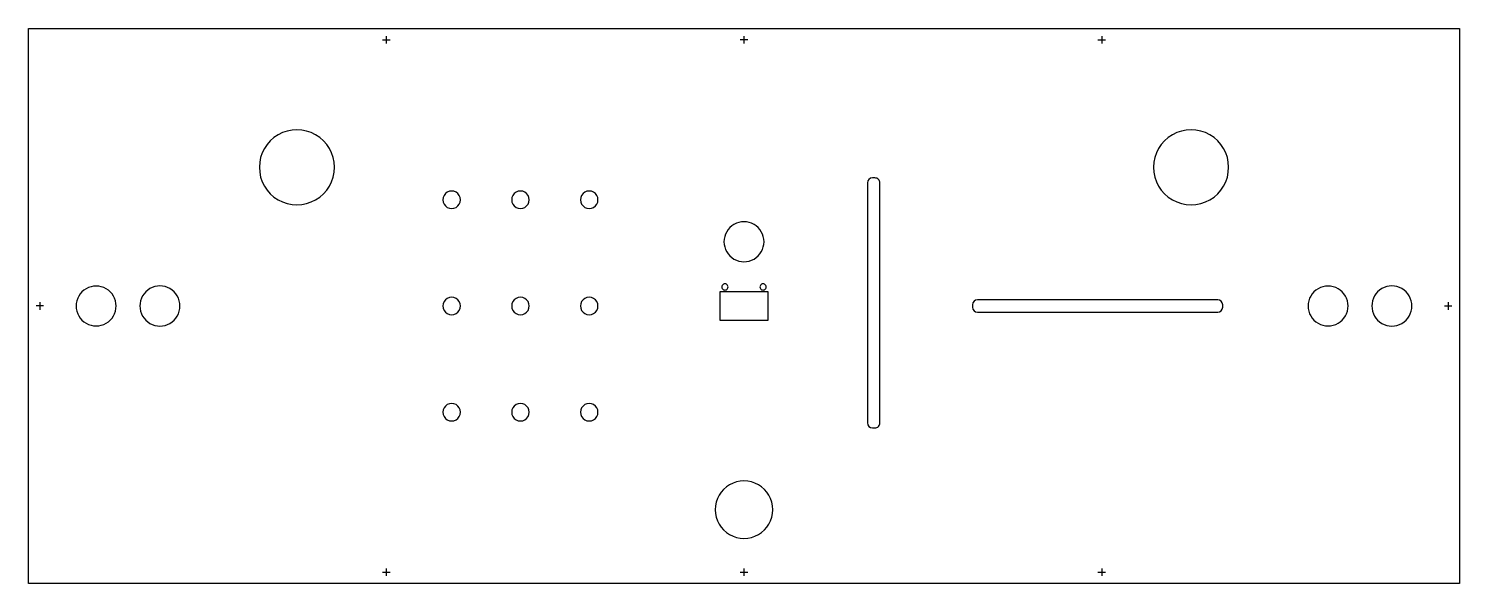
# Model space of a CAD drawing. Extents: x 19 to 591, y 160 to 382.
import ezdxf

# ---------------------------------------------------------------- set-up
doc = ezdxf.new("R2010")
doc.units = 0
doc.layers.get('0').update_dxf_attribs({"linetype": 'CONTINUOUS'})

msp = doc.modelspace()

# ---------------------------------------------------------------- linework, layer by layer
at = {"color": 3}
msp.add_lwpolyline([(19.292359, 382.385597), (591.292368, 382.385597), (591.292368, 160.385576), (19.292359, 160.385576)], close=True, dxfattribs=at)
at = {"color": 1}
for points in [[(160.792345, 377.885591), (163.79235, 377.885591)], [(162.292348, 379.385593), (162.292348, 376.385588)], [(306.792365, 377.885591), (303.792361, 377.885591)], [(305.292363, 379.385593), (305.292363, 376.385588)], [(446.79235, 377.885538), (449.792355, 377.885538)], [(448.292352, 379.385513), (448.292352, 376.385535)], [(25.292368, 271.385588), (22.292364, 271.385588)], [(23.792366, 272.88559), (23.792366, 269.885584)], [(585.292359, 271.385588), (588.292363, 271.385588)], [(586.792361, 272.88559), (586.792361, 269.885584)], [(162.292348, 166.402677), (162.292348, 163.402672)], [(305.292363, 166.385585), (305.292363, 163.38558)], [(448.292352, 166.39855), (448.292352, 163.398545)], [(160.792345, 164.902675), (163.79235, 164.902675)], [(160.792345, 164.902675), (163.79235, 164.902675)], [(303.792361, 164.885583), (306.792365, 164.885583)], [(446.79235, 164.898547), (449.792355, 164.898547)]]:
    msp.add_lwpolyline(points, dxfattribs=at)
at = {"color": 5}
for points in [[(141.542347, 326.885592)], [(499.042346, 326.885592)], [(191.917346, 313.885582)], [(219.417344, 313.885582)], [(246.917342, 313.885582)], [(313.292358, 297.091578)], [(295.66198, 277.091592), (295.66198, 265.679582), (314.922747, 265.679582), (314.922747, 277.091592)], [(298.922361, 279.005588)], [(314.162361, 279.005588)], [(54.292368, 271.385588)], [(79.792354, 271.385588)], [(191.917346, 271.385588)], [(219.417344, 271.385588)], [(246.917342, 271.385588)], [(398.66234, 268.885592)], [(546.792358, 271.385588)], [(572.292348, 271.385588)], [(191.917346, 228.885592)], [(219.417344, 228.885592)], [(246.917342, 228.885592)], [(356.662329, 222.633488)], [(316.792345, 189.885586)]]:
    msp.add_lwpolyline(points, close=True, dxfattribs=at)
for points in [[(357.662321, 322.633501), (356.662329, 322.633501)], [(398.66234, 268.885592), (494.662328, 268.885592)], [(356.662329, 222.633488), (357.662321, 222.633488)]]:
    msp.add_lwpolyline(points, dxfattribs=at)
for points in [[(119.039418, 339.884438), (114.396912, 337.202688), (111.538723, 332.246994), (111.542354, 326.885592)], [(134.045282, 339.884438), (129.402776, 342.566187), (123.681924, 342.566187), (119.039418, 339.884438)], [(141.542347, 326.885592), (141.545977, 332.246994), (138.687789, 337.202688), (134.045282, 339.884438)], [(476.5392, 339.885066), (471.896583, 337.203149), (469.038453, 332.247174), (469.042353, 326.885592)], [(491.545499, 339.885066), (486.902883, 342.566983), (481.181817, 342.566983), (476.5392, 339.885066)], [(499.042346, 326.885592), (499.046246, 332.247174), (496.188116, 337.203149), (491.545499, 339.885066)], [(111.542354, 326.885592), (111.538723, 321.52419), (114.396912, 316.568496), (119.039418, 313.886746)], [(134.045282, 313.886746), (138.687789, 316.568496), (141.545977, 321.52419), (141.542347, 326.885592)], [(469.042353, 326.885592), (469.038453, 321.52401), (471.896583, 316.568035), (476.5392, 313.886118)], [(491.545499, 313.886118), (496.188116, 316.568035), (499.046246, 321.52401), (499.042346, 326.885592)], [(356.662329, 322.633501), (355.55776, 322.633493), (354.662337, 321.738057), (354.662343, 320.633489)], [(354.662343, 320.633489), (354.662343, 320.633489), (354.662343, 224.6335), (354.662343, 224.6335)], [(359.076547, 322.047714), (358.701471, 322.42279), (358.192758, 322.633504), (357.662321, 322.633501)], [(359.662333, 320.633489), (359.662336, 321.163926), (359.451622, 321.672639), (359.076547, 322.047714)], [(359.662333, 224.6335), (359.662333, 224.6335), (359.662333, 320.633489), (359.662333, 320.633489)], [(186.667345, 316.916672), (185.584441, 316.291457), (184.917345, 315.136012), (184.917345, 313.885582)], [(190.167346, 316.916672), (189.084442, 317.541887), (187.750249, 317.541887), (186.667345, 316.916672)], [(191.917346, 313.885582), (191.917346, 315.136012), (191.25025, 316.291457), (190.167346, 316.916672)], [(214.167343, 316.916672), (213.084439, 316.291457), (212.417342, 315.136012), (212.417343, 313.885582)], [(217.667344, 316.916672), (216.58444, 317.541887), (215.250247, 317.541887), (214.167343, 316.916672)], [(219.417344, 313.885582), (219.417344, 315.136012), (218.750248, 316.291457), (217.667344, 316.916672)], [(241.664662, 316.924445), (240.58039, 316.297155), (239.914028, 315.13823), (239.917367, 313.885582)], [(245.170047, 316.924445), (244.085776, 317.551735), (242.748933, 317.551735), (241.664662, 316.924445)], [(246.917342, 313.885582), (246.920681, 315.13823), (246.254319, 316.297155), (245.170047, 316.924445)], [(119.039418, 313.886746), (123.681924, 311.204997), (129.402776, 311.204997), (134.045282, 313.886746)], [(184.917345, 313.885582), (184.917345, 312.635152), (185.584441, 311.479707), (186.667345, 310.854492)], [(186.667345, 310.854492), (187.750249, 310.229277), (189.084442, 310.229277), (190.167346, 310.854492)], [(190.167346, 310.854492), (191.25025, 311.479707), (191.917346, 312.635152), (191.917346, 313.885582)], [(212.417343, 313.885582), (212.417342, 312.635152), (213.084439, 311.479707), (214.167343, 310.854492)], [(214.167343, 310.854492), (215.250247, 310.229277), (216.58444, 310.229277), (217.667344, 310.854492)], [(217.667344, 310.854492), (218.750248, 311.479707), (219.417344, 312.635152), (219.417344, 313.885582)], [(239.917367, 313.885582), (239.914028, 312.632934), (240.58039, 311.474009), (241.664662, 310.846719)], [(241.664662, 310.846719), (242.748933, 310.21943), (244.085776, 310.21943), (245.170047, 310.846719)], [(245.170047, 310.846719), (246.254319, 311.474009), (246.920681, 312.632934), (246.917342, 313.885582)], [(476.5392, 313.886118), (481.181817, 311.204201), (486.902883, 311.204201), (491.545499, 313.886118)], [(301.292346, 304.019788), (298.817135, 302.590725), (297.292342, 299.949706), (297.292342, 297.091578)], [(309.292354, 304.019788), (306.817143, 305.448852), (303.767557, 305.448852), (301.292346, 304.019788)], [(313.292358, 297.091578), (313.292358, 299.949706), (311.767565, 302.590725), (309.292354, 304.019788)], [(297.292342, 297.091578), (297.292342, 294.233451), (298.817135, 291.592432), (301.292346, 290.163368)], [(309.292354, 290.163368), (311.767565, 291.592432), (313.292358, 294.233451), (313.292358, 297.091578)], [(301.292346, 290.163368), (303.767557, 288.734305), (306.817143, 288.734305), (309.292354, 290.163368)], [(298.298087, 280.090208), (297.910968, 280.314057), (297.433759, 280.314057), (297.04664, 280.090208)], [(313.538087, 280.090208), (313.150968, 280.314057), (312.673759, 280.314057), (312.28664, 280.090208)], [(42.292356, 278.313798), (39.817145, 276.884734), (38.292352, 274.243715), (38.292352, 271.385588)], [(50.292364, 278.313798), (47.817153, 279.742861), (44.767567, 279.742861), (42.292356, 278.313798)], [(54.292368, 271.385588), (54.292368, 274.243715), (52.767575, 276.884734), (50.292364, 278.313798)], [(67.789638, 278.321648), (65.313046, 276.890489), (63.788993, 274.245956), (63.792365, 271.385588)], [(75.795081, 278.321648), (73.318489, 279.752806), (70.266229, 279.752806), (67.789638, 278.321648)], [(79.792354, 271.385588), (79.795725, 274.245956), (78.271672, 276.890489), (75.795081, 278.321648)], [(190.167346, 274.416677), (189.084442, 275.041892), (187.750249, 275.041892), (186.667345, 274.416677)], [(217.667344, 274.416678), (216.58444, 275.041893), (215.250247, 275.041893), (214.167343, 274.416678)], [(245.170047, 274.42445), (244.085776, 275.05174), (242.748933, 275.05174), (241.664662, 274.42445)], [(297.04664, 280.090208), (296.659521, 279.86636), (296.421469, 279.452766), (296.422366, 279.005588)], [(296.422366, 279.005588), (296.421469, 278.558409), (296.659521, 278.144816), (297.04664, 277.920967)], [(297.04664, 277.920967), (297.433759, 277.697119), (297.910968, 277.697119), (298.298087, 277.920967)], [(298.922361, 279.005588), (298.923257, 279.452766), (298.685206, 279.86636), (298.298087, 280.090208)], [(298.298087, 277.920967), (298.685206, 278.144816), (298.923257, 278.558409), (298.922361, 279.005588)], [(312.28664, 280.090208), (311.899521, 279.86636), (311.661469, 279.452766), (311.662366, 279.005588)], [(311.662366, 279.005588), (311.661469, 278.558409), (311.899521, 278.144816), (312.28664, 277.920967)], [(312.28664, 277.920967), (312.673759, 277.697119), (313.150968, 277.697119), (313.538087, 277.920967)], [(314.162361, 279.005588), (314.163257, 279.452766), (313.925206, 279.86636), (313.538087, 280.090208)], [(313.538087, 277.920967), (313.925206, 278.144816), (314.163257, 278.558409), (314.162361, 279.005588)], [(534.792354, 278.313791), (532.317145, 276.884729), (530.792354, 274.243712), (530.792358, 271.385588)], [(542.792354, 278.313791), (540.317145, 279.742853), (537.267562, 279.742853), (534.792354, 278.313791)], [(546.792354, 271.385588), (546.792354, 274.243712), (545.267563, 276.884729), (542.792354, 278.313791)], [(560.289632, 278.321648), (557.81304, 276.890489), (556.288987, 274.245956), (556.292359, 271.385588)], [(568.295075, 278.321648), (565.818483, 279.752806), (562.766223, 279.752806), (560.289632, 278.321648)], [(572.292348, 271.385588), (572.295719, 274.245956), (570.771666, 276.890489), (568.295075, 278.321648)], [(38.292352, 271.385588), (38.292352, 268.52746), (39.817145, 265.886441), (42.292356, 264.457378)], [(50.292364, 264.457378), (52.767575, 265.886441), (54.292368, 268.52746), (54.292368, 271.385588)], [(63.792365, 271.385588), (63.789075, 268.525273), (65.313145, 265.880825), (67.789703, 264.449717)], [(75.795015, 264.449717), (78.271573, 265.880825), (79.795644, 268.525273), (79.792354, 271.385588)], [(186.667345, 274.416677), (185.584441, 273.791462), (184.917345, 272.636018), (184.917345, 271.385588)], [(184.917345, 271.385588), (184.917345, 270.135158), (185.584441, 268.979713), (186.667345, 268.354498)], [(191.917346, 271.385588), (191.917346, 272.636018), (191.25025, 273.791462), (190.167346, 274.416677)], [(190.167346, 268.354498), (191.25025, 268.979713), (191.917346, 270.135158), (191.917346, 271.385588)], [(214.167343, 274.416678), (213.084439, 273.791463), (212.417342, 272.636018), (212.417343, 271.385588)], [(212.417343, 271.385588), (212.417342, 270.135158), (213.084439, 268.979713), (214.167343, 268.354498)], [(219.417344, 271.385588), (219.417344, 272.636018), (218.750248, 273.791463), (217.667344, 274.416678)], [(217.667344, 268.354498), (218.750248, 268.979713), (219.417344, 270.135158), (219.417344, 271.385588)], [(241.664662, 274.42445), (240.58039, 273.797161), (239.914028, 272.638235), (239.917367, 271.385588)], [(239.917367, 271.385588), (239.914028, 270.13294), (240.58039, 268.974015), (241.664662, 268.346725)], [(246.917342, 271.385588), (246.920681, 272.638235), (246.254319, 273.797161), (245.170047, 274.42445)], [(245.170047, 268.346725), (246.254319, 268.974015), (246.920681, 270.13294), (246.917342, 271.385588)], [(398.66234, 273.885583), (397.557771, 273.885589), (396.662336, 272.990166), (396.662328, 271.885597)], [(396.662328, 271.885597), (396.662328, 271.885597), (396.662328, 270.885578), (396.662328, 270.885578)], [(396.662328, 270.885578), (396.662335, 269.781009), (397.557771, 268.885585), (398.66234, 268.885592)], [(494.662328, 273.885583), (494.662328, 273.885583), (398.66234, 273.885583), (398.66234, 273.885583)], [(496.66234, 271.885597), (496.662332, 272.990166), (495.766896, 273.885589), (494.662328, 273.885583)], [(494.662328, 268.885592), (495.766897, 268.885585), (496.662332, 269.781009), (496.66234, 270.885578)], [(496.66234, 270.885578), (496.66234, 270.885578), (496.66234, 271.885597), (496.66234, 271.885597)], [(530.792358, 271.385588), (530.792358, 268.527463), (532.317149, 265.886447), (534.792358, 264.457384)], [(542.792358, 264.457384), (545.267566, 265.886447), (546.792358, 268.527463), (546.792358, 271.385588)], [(556.292359, 271.385588), (556.288987, 268.525219), (557.81304, 265.880686), (560.289632, 264.449528)], [(568.295075, 264.449528), (570.771666, 265.880686), (572.295719, 268.525219), (572.292348, 271.385588)], [(42.292356, 264.457378), (44.767567, 263.028314), (47.817153, 263.028314), (50.292364, 264.457378)], [(67.789703, 264.449717), (70.266261, 263.018609), (73.318457, 263.018609), (75.795015, 264.449717)], [(186.667345, 268.354498), (187.750249, 267.729283), (189.084442, 267.729283), (190.167346, 268.354498)], [(214.167343, 268.354498), (215.250247, 267.729283), (216.58444, 267.729283), (217.667344, 268.354498)], [(241.664662, 268.346725), (242.748933, 267.719435), (244.085776, 267.719435), (245.170047, 268.346725)], [(534.792358, 264.457384), (537.267566, 263.028322), (540.317149, 263.028322), (542.792358, 264.457384)], [(560.289632, 264.449528), (562.766223, 263.018369), (565.818483, 263.018369), (568.295075, 264.449528)], [(186.667345, 231.916682), (185.584441, 231.291467), (184.917345, 230.136022), (184.917345, 228.885592)], [(184.917345, 228.885592), (184.917345, 227.635162), (185.584441, 226.479717), (186.667345, 225.854502)], [(190.167346, 231.916682), (189.084442, 232.541897), (187.750249, 232.541897), (186.667345, 231.916682)], [(191.917346, 228.885592), (191.917346, 230.136022), (191.25025, 231.291467), (190.167346, 231.916682)], [(190.167346, 225.854502), (191.25025, 226.479717), (191.917346, 227.635162), (191.917346, 228.885592)], [(214.167343, 231.916682), (213.084439, 231.291467), (212.417342, 230.136022), (212.417343, 228.885592)], [(212.417343, 228.885592), (212.417342, 227.635162), (213.084439, 226.479717), (214.167343, 225.854502)], [(217.667344, 231.916682), (216.58444, 232.541897), (215.250247, 232.541897), (214.167343, 231.916682)], [(219.417344, 228.885592), (219.417344, 230.136022), (218.750248, 231.291467), (217.667344, 231.916682)], [(217.667344, 225.854502), (218.750248, 226.479717), (219.417344, 227.635162), (219.417344, 228.885592)], [(241.664662, 231.924455), (240.58039, 231.297165), (239.914028, 230.13824), (239.917367, 228.885592)], [(239.917367, 228.885592), (239.914028, 227.632945), (240.58039, 226.474019), (241.664662, 225.846729)], [(245.170047, 231.924455), (244.085776, 232.551745), (242.748933, 232.551745), (241.664662, 231.924455)], [(246.917342, 228.885592), (246.920681, 230.13824), (246.254319, 231.297165), (245.170047, 231.924455)], [(245.170047, 225.846729), (246.254319, 226.474019), (246.920681, 227.632945), (246.917342, 228.885592)], [(186.667345, 225.854502), (187.750249, 225.229288), (189.084442, 225.229288), (190.167346, 225.854502)], [(214.167343, 225.854502), (215.250247, 225.229287), (216.58444, 225.229287), (217.667344, 225.854502)], [(241.664662, 225.846729), (242.748933, 225.21944), (244.085776, 225.21944), (245.170047, 225.846729)], [(354.662343, 224.6335), (354.662337, 223.528931), (355.55776, 222.633496), (356.662329, 222.633488)], [(357.662321, 222.633488), (358.192758, 222.633485), (358.701471, 222.844199), (359.076547, 223.219274)], [(359.076547, 223.219274), (359.451622, 223.59435), (359.662336, 224.103063), (359.662333, 224.6335)], [(311.045286, 199.853353), (307.485682, 201.909891), (303.099018, 201.909891), (299.539414, 199.853353)], [(299.539414, 199.853353), (295.97981, 197.796815), (293.788718, 193.996561), (293.792354, 189.885586)], [(316.792345, 189.885586), (316.795981, 193.996561), (314.60489, 197.796815), (311.045286, 199.853353)], [(293.792354, 189.885586), (293.788718, 185.77461), (295.97981, 181.974356), (299.539414, 179.917818)], [(311.045286, 179.917818), (314.60489, 181.974356), (316.795981, 185.77461), (316.792345, 189.885586)], [(299.539414, 179.917818), (303.099018, 177.86128), (307.485682, 177.86128), (311.045286, 179.917818)]]:
    msp.add_open_spline(points, degree=3, dxfattribs=at)

doc.saveas('drawing.dxf')
